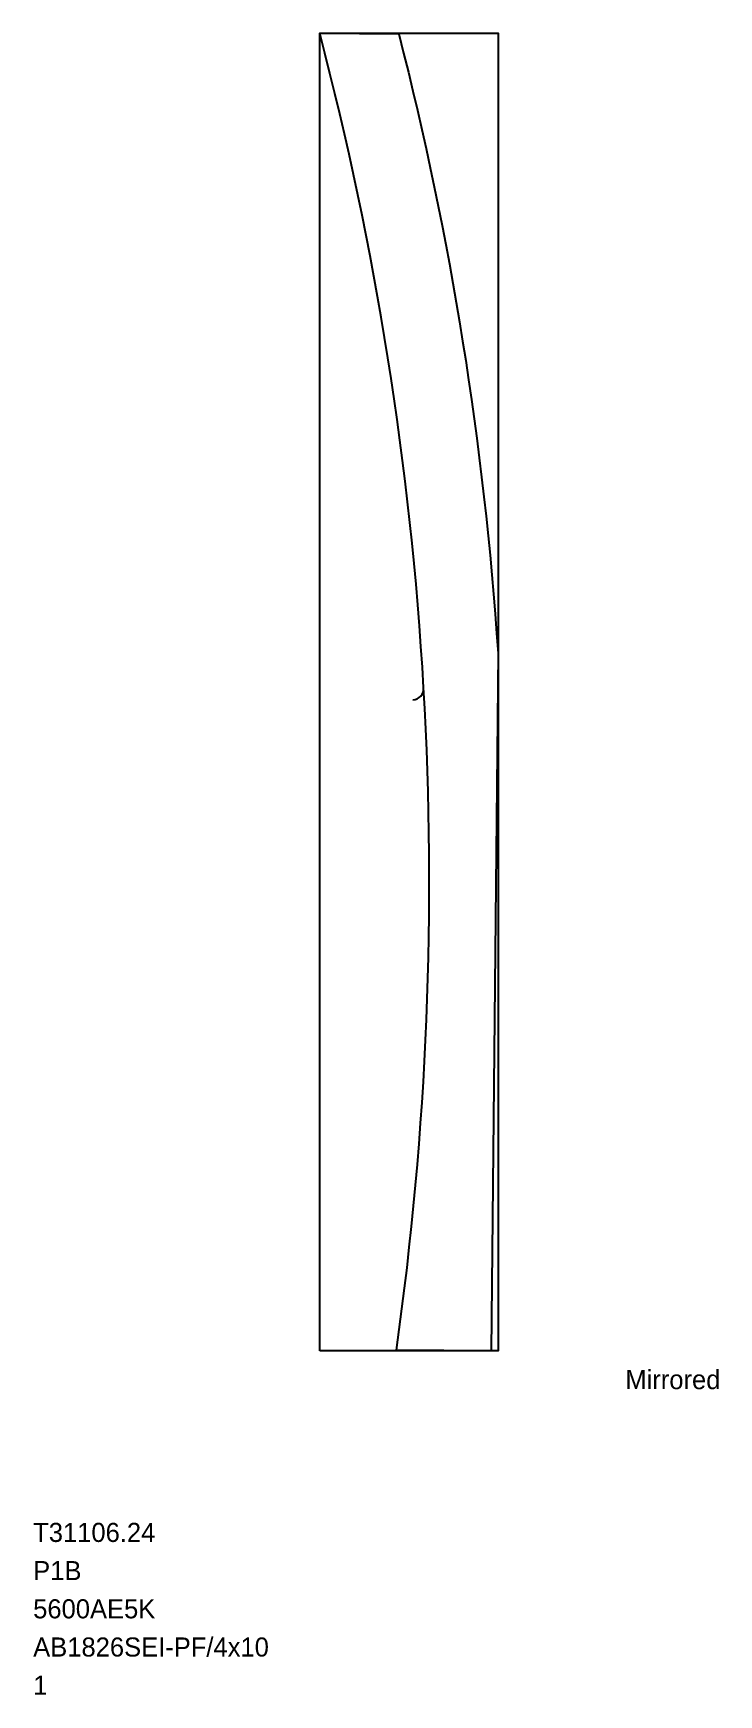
# Model space of a CAD drawing. Header units: metres. Extents: x -7.5 to 10.4, y -9 to 34.5.
import ezdxf

# ---------------------------------------------------------------- set-up
doc = ezdxf.new("R2010")
doc.units = ezdxf.units.M

msp = doc.modelspace()

# ---------------------------------------------------------------- linework, layer by layer
at = {"layer": 'BORDER_Z0P04', "color": 7}
msp.add_lwpolyline([(0, 0), (0, 34.4914), (4.6676, 34.4914), (4.6676, 0)], close=True, dxfattribs=at)
at = {"layer": 'ROUTE_Z0P25LT130RAMP', "color": 3}
msp.add_lwpolyline([(2.438784, 17.040765, 0.414213562), (2.720831, 17.357698, 0.049692064), (0, 34.4914), (2.071339, 34.471384, -0.045935923), (4.667618, 18.268558), (4.491084, -0.000027), (2.007668, 0.023971, 0.049692064), (2.720831, 17.357698)], format="xyb", dxfattribs=at)

# ---------------------------------------------------------------- texts
at = {"layer": 'DESCRIPTION', "color": 1}
msp.add_text('P1B', height=0.5, dxfattribs=at).set_placement((-7.5, -6))
at = {"layer": 'FILENAME', "color": 1}
msp.add_text('5600AE5K', height=0.5, dxfattribs=at).set_placement((-7.5, -7))
at = {"layer": 'ITEMNUMBER', "color": 1}
msp.add_text('T31106.24', height=0.5, dxfattribs=at).set_placement((-7.5, -5))
at = {"layer": 'MATERIALNAME', "color": 1}
msp.add_text('AB1826SEI-PF/4x10', height=0.5, dxfattribs=at).set_placement((-7.5, -8))
at = {"layer": 'Qty', "color": 1}
msp.add_text('1', height=0.5, dxfattribs=at).set_placement((-7.5, -9))
at = {"layer": 'RUNFIELD', "color": 1}
msp.add_text('Mirrored', height=0.5, dxfattribs=at).set_placement((8, -1))

doc.saveas('drawing.dxf')
